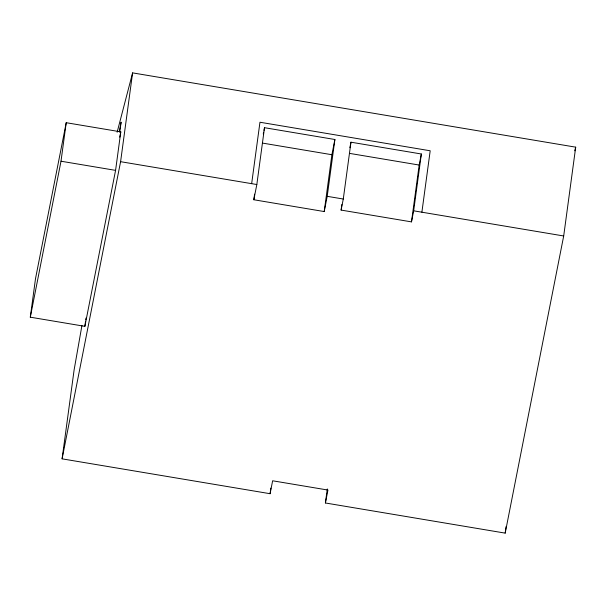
<?xml version="1.0" encoding="UTF-8"?>
<svg xmlns="http://www.w3.org/2000/svg" width="606" height="606" viewBox="0 0 606 606"><rect width="100%" height="100%" fill="white"/><g stroke="black" fill="none" stroke-linecap="round" stroke-linejoin="round"><path stroke-width="0.91" d="M30.3 317.188L35.504 278.677L66.221 122.707L120.783 131.85L115.579 170.369L84.87 326.339L30.3 317.188L61.009 161.219L66.221 122.707M117.132 132.237L132.6 72.879L575.7 147.16L563.694 235.976L505.184 533.121L325.399 502.98L327.944 490.057L272.632 480.785L270.087 493.708L62.092 458.84L74.099 370.024L81.954 325.392M84.87 326.339L85.491 321.756M85.734 319.915L85.984 318.082M119.746 132.244L121.109 122.17L119.284 131.434M62.092 458.84L120.594 161.688L132.6 72.879M251.657 183.663L259.959 122.238L430.192 150.78L421.89 212.198M263.981 130.388L264.511 127.699L334.891 139.501L327.21 196.329L324.21 211.555L253.831 199.753L254.588 194.162M253.831 199.753L256.83 184.527L264.511 127.699M270.087 493.708L270.852 488.088M324.21 211.555L331.899 154.727L334.891 139.501M349.882 147.728L350.965 142.198L421.352 153.992L413.663 210.82L411.489 221.879L341.11 210.085L341.86 204.495M341.11 210.085L343.284 199.026L350.965 142.198M325.399 502.98L327.301 488.936M411.489 221.879L419.17 165.052L421.352 153.992M505.184 533.121L506.071 526.576M119.738 137.176L120.783 131.85M263.277 133.971L263.633 132.176M574.746 150.811L575.7 147.16M349.715 153.409L419.17 165.052M262.443 143.077L331.899 154.727M120.594 161.688L256.83 184.527M327.21 196.329L343.284 199.026M413.663 210.82L563.694 235.976M61.009 161.219L115.579 170.369"/></g></svg>
